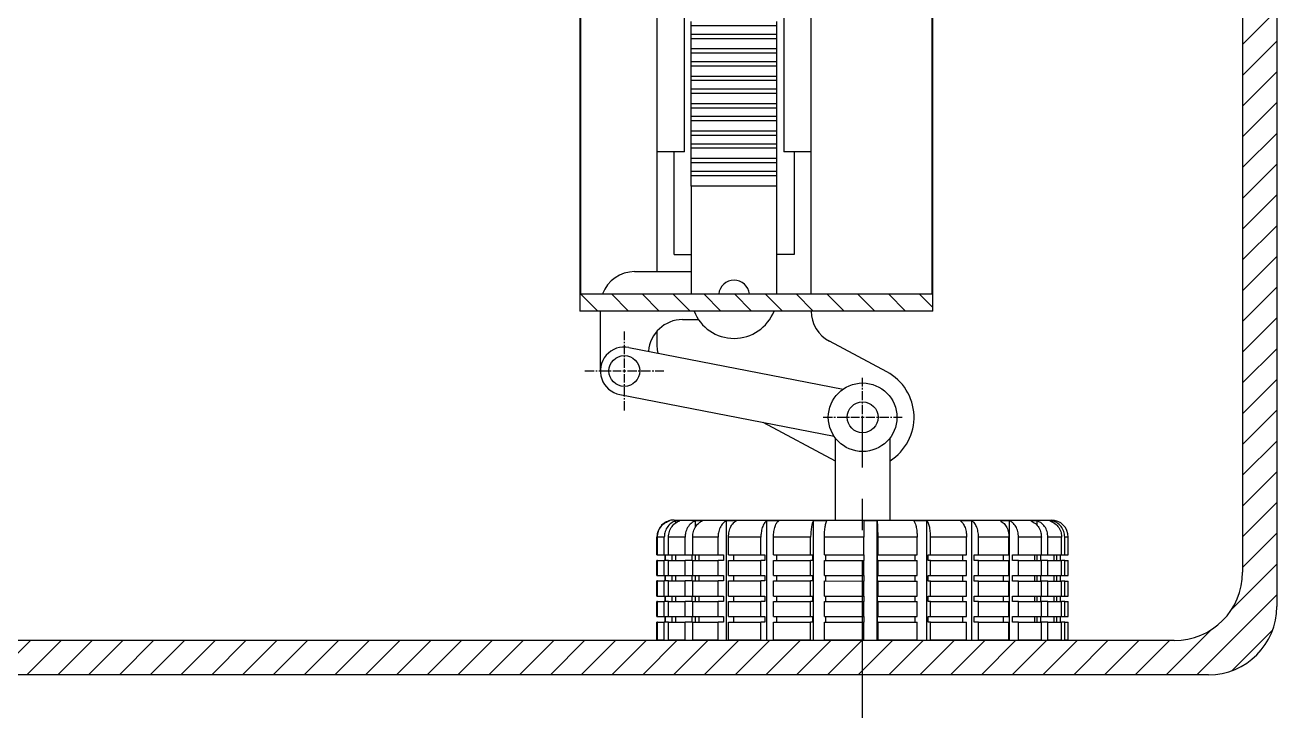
# Model space of a CAD drawing. Header units: millimetres. Extents: x 0 to 4412, y -498 to 1086.
# Drawn here: x 3859.3 to 4041.9, y 303.2 to 404.4 of the extents above; entities that cross this region are included whole.
import ezdxf

# ---------------------------------------------------------------- set-up
doc = ezdxf.new("R2010")
doc.units = ezdxf.units.MM
doc.header["$LTSCALE"] = 1.8
doc.linetypes.add('CENTER2', pattern=[1.125, 0.75, -0.125, 0.125, -0.125])
doc.linetypes.add('CENTERX2', pattern=[20.32, 12.7, -2.54, 2.54, -2.54])
doc.layers.add('10', color=7, linetype='Continuous')

# ---------------------------------------------------------------- blocks, each defined once
blk = doc.blocks.new('*U75')
at = {"color": 0, "linetype": 'CENTER2', "transparency": 16777216}
for p, q in [((0, 0.45), (0, 5.75)), ((-5.75, 0), (-0.45, 0)), ((0.45, 0), (5.75, 0)), ((0, -5.75), (0, -0.45))]:
    blk.add_line(p, q, dxfattribs=at)
at = {"color": 0, "linetype": 'Continuous', "transparency": 16777216}
for p, q in [((-0.225, 0), (0.225, 0)), ((0, -0.225), (0, 0.225))]:
    blk.add_line(p, q, dxfattribs=at)
blk = doc.blocks.new('*U76')
at = {"color": 0, "linetype": 'CENTER2', "transparency": 16777216}
for p, q in [((0, 0.45), (0, 5.75)), ((-5.75, 0), (-0.45, 0)), ((0.45, 0), (5.75, 0)), ((0, -5.75), (0, -0.45))]:
    blk.add_line(p, q, dxfattribs=at)
at = {"color": 0, "linetype": 'Continuous', "transparency": 16777216}
for p, q in [((-0.225, 0), (0.225, 0)), ((0, -0.225), (0, 0.225))]:
    blk.add_line(p, q, dxfattribs=at)

msp = doc.modelspace()

# ---------------------------------------------------------------- hatches: boundary and pattern name
at = {"layer": '10', "linetype": 'Continuous', "lineweight": 25}
h = msp.add_hatch(dxfattribs=at)
h.set_pattern_fill('ANSI31', color=256, style=0)
h.set_pattern_definition([(45, (3469.7558, 278.91), (-2.245064, 2.245064), [])])
edge = h.paths.add_edge_path(flags=0)
edge.add_line((3601.8856, 309.524), (4031.8856, 309.524))
edge.add_arc((4031.8856, 319.524), 10, 270, 360)
edge.add_line((4041.8856, 319.524), (4041.8856, 519.724))
edge.add_arc((4031.8856, 519.724), 10, 0, 90)
edge.add_line((4031.8856, 529.724), (3601.8856, 529.724))
edge.add_arc((3601.8856, 519.724), 10, 90, 180)
edge.add_line((3591.8856, 519.724), (3591.8856, 319.524))
edge.add_arc((3601.8856, 319.524), 10, 180, 270)
edge = h.paths.add_edge_path(flags=0)
edge.add_arc((3606.8856, 324.524), 10, 180, 270, ccw=False)
edge.add_line((3596.8856, 324.524), (3596.8856, 514.724))
edge.add_arc((3606.8856, 514.724), 10, 90, 180, ccw=False)
edge.add_line((3606.8856, 524.724), (4026.8856, 524.724))
edge.add_arc((4026.8856, 514.724), 10, 0, 90, ccw=False)
edge.add_line((4036.8856, 514.724), (4036.8856, 324.524))
edge.add_arc((4026.8856, 324.524), 10, -90, 0, ccw=False)
edge.add_line((4026.8856, 314.524), (3606.8856, 314.524))
at = {"layer": '10', "linetype": 'Continuous', "lineweight": 30}
h = msp.add_hatch(dxfattribs=at)
h.set_pattern_fill('ANSI31', color=256, angle=90, style=0)
h.set_pattern_definition([(135, (3469.7558, 278.91), (-2.245064, -2.245064), [])])
h.paths.add_polyline_path([(3991.7056, 362.624), (3991.7056, 476.624), (3940.2056, 476.624), (3940.2056, 362.624)], flags=0)
h.paths.add_polyline_path([(3991.6056, 474.124), (3991.6056, 365.124), (3940.3056, 365.124), (3940.3056, 474.124)], flags=0)

# ---------------------------------------------------------------- linework, layer by layer
at = {"color": 7, "linetype": 'Continuous', "lineweight": 30}
for p, q in [((4041.8856, 519.724), (4041.8856, 319.524)), ((4036.8856, 514.724), (4036.8856, 324.524)), ((3940.2056, 476.624), (3940.2056, 362.624)), ((3991.7056, 362.624), (3991.7056, 476.624)), ((3940.3056, 474.124), (3940.3056, 365.124)), ((3991.6056, 365.124), (3991.6056, 474.124)), ((3969.9556, 453.374), (3969.9556, 385.874)), ((3973.9556, 385.874), (3973.9556, 453.374)), ((3951.4556, 417.124), (3951.4556, 385.874)), ((3955.4556, 385.874), (3955.4556, 417.124)), ((3968.9556, 404.2515), (3956.4556, 404.2515)), ((3956.4556, 403.0015), (3956.4556, 404.2515)), ((3968.9556, 403.0015), (3968.9556, 404.2515)), ((3968.9556, 403.0015), (3956.4556, 403.0015)), ((3968.9556, 402.3765), (3956.4556, 402.3765)), ((3956.4556, 400.8765), (3956.4556, 402.3765)), ((3968.9556, 400.8765), (3968.9556, 402.3765)), ((3968.9556, 400.8765), (3956.4556, 400.8765)), ((3968.9556, 400.2515), (3956.4556, 400.2515)), ((3956.4556, 399.0015), (3956.4556, 400.2515)), ((3968.9556, 399.0015), (3968.9556, 400.2515)), ((3968.9556, 399.0015), (3956.4556, 399.0015)), ((3968.9556, 398.3765), (3956.4556, 398.3765)), ((3956.4556, 396.8765), (3956.4556, 398.3765)), ((3968.9556, 396.8765), (3968.9556, 398.3765)), ((3968.9556, 396.8765), (3956.4556, 396.8765)), ((3968.9556, 396.2515), (3956.4556, 396.2515)), ((3956.4556, 395.0015), (3956.4556, 396.2515)), ((3968.9556, 395.0015), (3968.9556, 396.2515)), ((3968.9556, 395.0015), (3956.4556, 395.0015)), ((3968.9556, 394.3765), (3956.4556, 394.3765)), ((3956.4556, 392.8765), (3956.4556, 394.3765)), ((3968.9556, 392.8765), (3956.4556, 392.8765)), ((3968.9556, 392.8765), (3968.9556, 394.3765)), ((3968.9556, 392.2515), (3956.4556, 392.2515)), ((3956.4556, 391.0015), (3956.4556, 392.2515)), ((3968.9556, 391.0015), (3956.4556, 391.0015)), ((3968.9556, 391.0015), (3968.9556, 392.2515)), ((3968.9556, 390.3765), (3956.4556, 390.3765)), ((3956.4556, 388.8765), (3956.4556, 390.3765)), ((3968.9556, 388.8765), (3968.9556, 390.3765)), ((3968.9556, 388.8765), (3956.4556, 388.8765)), ((3968.9556, 388.2515), (3956.4556, 388.2515)), ((3956.4556, 387.0015), (3956.4556, 388.2515)), ((3968.9556, 387.0015), (3968.9556, 388.2515)), ((3955.4556, 385.874), (3951.4556, 385.874)), ((3951.4556, 385.874), (3951.4556, 368.3765)), ((3953.9556, 370.8765), (3953.9556, 385.874)), ((3968.9556, 387.0015), (3956.4556, 387.0015)), ((3968.9556, 386.3765), (3956.4556, 386.3765)), ((3956.4556, 384.8765), (3956.4556, 386.3765)), ((3968.9556, 384.8765), (3968.9556, 386.3765)), ((3973.9556, 385.874), (3969.9556, 385.874)), ((3971.4556, 385.874), (3971.4556, 370.8765)), ((3973.9556, 365.124), (3973.9556, 385.874)), ((3968.9556, 384.8765), (3956.4556, 384.8765)), ((3968.9556, 384.2515), (3956.4556, 384.2515)), ((3956.4556, 383.0015), (3956.4556, 384.2515)), ((3968.9556, 383.0015), (3968.9556, 384.2515)), ((3968.9556, 383.0015), (3956.4556, 383.0015)), ((3968.9556, 382.3765), (3956.4556, 382.3765)), ((3956.4556, 380.8765), (3956.4556, 382.3765)), ((3968.9556, 380.8765), (3968.9556, 382.3765)), ((3968.9556, 380.8765), (3956.4556, 380.8765)), ((3956.4556, 380.8765), (3956.4556, 365.124)), ((3968.9556, 365.124), (3968.9556, 380.8765)), ((3953.9556, 370.8765), (3956.4556, 370.8765)), ((3971.4556, 370.8765), (3968.9556, 370.8765)), ((3948.2056, 368.3765), (3956.4556, 368.3765)), ((3940.3056, 365.124), (3991.6056, 365.124)), ((3991.7056, 362.624), (3940.2056, 362.624)), ((3943.2056, 353.8765), (3943.2056, 362.624)), ((3955.2056, 361.3765), (3957.5275, 361.3765)), ((3951.4556, 359.6837), (3951.4556, 357.624)), ((3984.985, 353.7416), (3976.6027, 358.2122)), ((3947.3732, 357.3123), (3978.6181, 351.2408)), ((3946.038, 350.4408), (3977.2828, 344.3693)), ((3966.9001, 346.3869), (3977.4549, 340.7577)), ((3977.4553, 344.1026), (3977.4539, 332.1244)), ((3985.4539, 332.1235), (3985.4553, 344.0911)), ((3953.2848, 332.012), (3953.2044, 332.0121)), ((3953.9539, 332.1271), (4008.9539, 332.1208)), ((3954.2099, 331.7064), (3954.21, 332.0119)), ((3954.7976, 332.0119), (3954.21, 332.0119)), ((3957.0721, 331.0666), (3957.0722, 332.0116)), ((3958.127, 332.0115), (3957.0722, 332.0116)), ((3961.594, 314.524), (3961.596, 332.0111)), ((3963.046, 332.0109), (3961.596, 332.0111)), ((3967.4711, 314.524), (3967.4731, 332.0104)), ((3969.2196, 332.0102), (3967.4731, 332.0104)), ((3974.301, 314.524), (3974.303, 332.0096)), ((3976.2269, 332.0094), (3974.303, 332.0096)), ((3983.5904, 332.0086), (3981.6202, 332.0088)), ((3983.5883, 314.524), (3983.5904, 332.0086)), ((3990.8083, 332.0077), (3988.926, 332.0079)), ((3990.8062, 314.524), (3990.8083, 332.0077)), ((3997.3887, 332.007), (3995.7226, 332.0072)), ((3997.3867, 314.524), (3997.3887, 332.007)), ((4002.8832, 332.0063), (4001.5469, 332.0065)), ((4002.8812, 314.6328), (4002.8832, 332.0063)), ((4006.9173, 332.0059), (4006.0018, 332.006)), ((4006.9172, 331.3063), (4006.9173, 332.0059)), ((4009.2161, 332.0056), (4008.7838, 332.0057)), ((4009.2161, 331.7773), (4009.2161, 332.0056)), ((3951.4536, 329.6274), (3951.4533, 327.0274)), ((3951.4542, 329.6274), (3951.4536, 329.6274)), ((3951.4539, 327.0274), (3951.4542, 329.6274)), ((3951.5381, 327.0274), (3951.5384, 329.6274)), ((3952.5261, 329.6273), (3951.5384, 329.6274)), ((3952.5258, 327.0273), (3952.5261, 329.6273)), ((3953.1407, 327.0272), (3953.141, 329.6272)), ((3955.5693, 329.6269), (3953.141, 329.6272)), ((3955.569, 327.0269), (3955.5693, 329.6269)), ((3956.6727, 327.0268), (3956.673, 329.6268)), ((3960.3765, 329.6264), (3956.673, 329.6268)), ((3960.3762, 327.0264), (3960.3765, 329.6264)), ((3961.8936, 327.0262), (3961.8939, 329.6262)), ((3966.6201, 329.6257), (3961.8939, 329.6262)), ((3966.6198, 327.0257), (3966.6201, 329.6257)), ((3968.4474, 327.0255), (3968.4477, 329.6255)), ((3973.8745, 329.6248), (3968.4477, 329.6255)), ((3973.8742, 327.0248), (3973.8745, 329.6248)), ((3975.8875, 327.0246), (3975.8878, 329.6246)), ((3981.6455, 329.6239), (3975.8878, 329.6246)), ((3981.6452, 327.0239), (3981.6455, 329.6239)), ((3983.7069, 327.0237), (3983.7072, 329.6237)), ((3989.4033, 329.623), (3983.7072, 329.6237)), ((3989.403, 327.023), (3989.4033, 329.623)), ((3991.3727, 327.0228), (3991.373, 329.6228)), ((3996.6195, 329.6222), (3991.373, 329.6228)), ((3996.6192, 327.0222), (3996.6195, 329.6222)), ((3998.3626, 327.022), (3998.3629, 329.622)), ((4002.802, 329.6215), (3998.3629, 329.622)), ((4002.8017, 327.0215), (4002.802, 329.6215)), ((4004.2001, 327.0213), (4004.2004, 329.6213)), ((4007.5298, 329.621), (4004.2004, 329.6213)), ((4007.5295, 327.021), (4007.5298, 329.621)), ((4008.4875, 327.0208), (4008.4878, 329.6208)), ((4010.4804, 329.6206), (4008.4878, 329.6208)), ((4010.4801, 327.0206), (4010.4804, 329.6206)), ((4010.9325, 327.0206), (4010.9328, 329.6206)), ((4011.4536, 329.6205), (4010.9328, 329.6206)), ((4011.4533, 327.0205), (4011.4536, 329.6205)), ((3951.4533, 327.0274), (3951.4539, 327.0274)), ((3951.4539, 327.0274), (3951.5381, 327.0274)), ((3951.5381, 327.0274), (3952.5258, 327.0273)), ((3952.5258, 327.0273), (3953.1407, 327.0272)), ((3952.6033, 327.0273), (3952.6032, 326.2273)), ((3952.6038, 327.0273), (3952.6037, 326.2273)), ((3952.6854, 326.2273), (3952.6855, 327.0273)), ((3953.1407, 327.0272), (3955.569, 327.0269)), ((3953.6322, 327.0272), (3953.6321, 326.2272)), ((3954.2093, 326.2271), (3954.2094, 327.0271)), ((3954.229, 326.2271), (3954.2291, 327.0271)), ((3955.569, 327.0269), (3956.5565, 327.0268)), ((3956.5565, 327.0268), (3956.5564, 326.2268)), ((3956.6727, 327.0268), (3960.3762, 327.0264)), ((3957.0716, 326.2268), (3957.0717, 327.0268)), ((3957.6279, 326.2267), (3957.628, 327.0267)), ((3960.3762, 327.0264), (3961.1774, 327.0263)), ((3961.1774, 327.0263), (3961.1773, 326.2263)), ((3961.8936, 327.0262), (3966.6198, 327.0257)), ((3962.6504, 326.2261), (3962.6505, 327.0261)), ((3966.6198, 327.0257), (3967.1802, 327.0256)), ((3967.1802, 327.0256), (3967.1801, 326.2256)), ((3968.4474, 327.0255), (3973.8742, 327.0248)), ((3968.9543, 326.2254), (3968.9544, 327.0254)), ((3973.8742, 327.0248), (3974.1556, 327.0248)), ((3974.1556, 327.0248), (3974.1555, 326.2248)), ((3975.8875, 327.0246), (3981.6452, 327.0239)), ((3976.11, 326.2246), (3976.1101, 327.0246)), ((3981.6284, 327.0239), (3981.6283, 326.2239)), ((3983.6298, 326.2237), (3983.6299, 327.0237)), ((3983.6299, 327.0237), (3983.7069, 327.0237)), ((3983.7069, 327.0237), (3989.403, 327.023)), ((3989.0892, 327.0231), (3989.0891, 326.2231)), ((3991.0013, 326.2229), (3991.0014, 327.0229)), ((3991.0014, 327.0229), (3991.3727, 327.0228)), ((3991.3727, 327.0228), (3996.6192, 327.0222)), ((3996.0296, 327.0223), (3996.0296, 326.2223)), ((3997.7221, 326.2221), (3997.7222, 327.0221)), ((3997.7222, 327.0221), (3998.3626, 327.022)), ((3998.3626, 327.022), (4002.8017, 327.0215)), ((4001.9767, 327.0216), (4001.9767, 326.2216)), ((4003.3342, 326.2214), (4003.3343, 327.0214)), ((4003.3343, 327.0214), (4004.2001, 327.0213)), ((4004.2001, 327.0213), (4007.5295, 327.021)), ((4006.5252, 327.0211), (4006.5251, 326.2211)), ((4006.9166, 326.221), (4006.9167, 327.021)), ((4007.4551, 326.221), (4007.4552, 327.021)), ((4007.5295, 327.021), (4008.4875, 327.0208)), ((4008.4875, 327.0208), (4010.4801, 327.0206)), ((4009.3651, 327.0207), (4009.365, 326.2207)), ((4009.8041, 326.2207), (4009.8042, 327.0207)), ((4010.3032, 326.2206), (4010.3033, 327.0206)), ((4010.4801, 327.0206), (4010.9325, 327.0206)), ((4010.9325, 327.0206), (4011.4533, 327.0205)), ((3951.4532, 326.2274), (3951.453, 324.0274)), ((3951.4532, 326.2274), (3951.4538, 326.2274)), ((3951.4536, 324.0274), (3951.4538, 326.2274)), ((3951.538, 326.2274), (3951.4538, 326.2274)), ((3951.5377, 324.0274), (3951.538, 326.2274)), ((3951.538, 326.2274), (3952.5257, 326.2273)), ((3952.5254, 324.0273), (3952.5257, 326.2273)), ((3953.1406, 326.2272), (3952.5257, 326.2273)), ((3953.1403, 324.0272), (3953.1406, 326.2272)), ((3953.1406, 326.2272), (3955.5689, 326.2269)), ((3955.5687, 324.0269), (3955.5689, 326.2269)), ((3956.5564, 326.2268), (3955.5689, 326.2269)), ((3956.6724, 324.0268), (3956.6727, 326.2268)), ((3956.6727, 326.2268), (3960.3761, 326.2264)), ((3960.3759, 324.0264), (3960.3761, 326.2264)), ((3961.1773, 326.2263), (3960.3761, 326.2264)), ((3961.8932, 324.0262), (3961.8935, 326.2262)), ((3961.8935, 326.2262), (3966.6197, 326.2257)), ((3966.6194, 324.0257), (3966.6197, 326.2257)), ((3967.1801, 326.2256), (3966.6197, 326.2257)), ((3968.447, 324.0255), (3968.4473, 326.2255)), ((3968.4473, 326.2255), (3973.8741, 326.2248)), ((3973.8739, 324.0248), (3973.8741, 326.2248)), ((3974.1555, 326.2248), (3973.8741, 326.2248)), ((3975.8871, 324.0246), (3975.8874, 326.2246)), ((3975.8874, 326.2246), (3981.6451, 326.2239)), ((3981.6448, 324.0239), (3981.6451, 326.2239)), ((3983.7068, 326.2237), (3983.6298, 326.2237)), ((3983.7066, 324.0237), (3983.7068, 326.2237)), ((3983.7068, 326.2237), (3989.403, 326.223)), ((3989.4027, 324.023), (3989.403, 326.223)), ((3991.3727, 326.2228), (3991.0013, 326.2229)), ((3991.3724, 324.0228), (3991.3727, 326.2228)), ((3991.3727, 326.2228), (3996.6191, 326.2222)), ((3996.6188, 324.0222), (3996.6191, 326.2222)), ((3998.3625, 326.222), (3997.7221, 326.2221)), ((3998.3622, 324.022), (3998.3625, 326.222)), ((3998.3625, 326.222), (4002.8017, 326.2215)), ((4002.8014, 324.0215), (4002.8017, 326.2215)), ((4004.2, 326.2213), (4003.3342, 326.2214)), ((4004.1998, 324.0213), (4004.2, 326.2213)), ((4004.2, 326.2213), (4007.5294, 326.221)), ((4007.5291, 324.021), (4007.5294, 326.221)), ((4008.4874, 326.2208), (4007.5294, 326.221)), ((4008.4871, 324.0208), (4008.4874, 326.2208)), ((4008.4874, 326.2208), (4010.4801, 326.2206)), ((4010.4798, 324.0206), (4010.4801, 326.2206)), ((4010.9324, 326.2206), (4010.4801, 326.2206)), ((4010.9321, 324.0206), (4010.9324, 326.2206)), ((4010.9324, 326.2206), (4011.4532, 326.2205)), ((4011.453, 324.0205), (4011.4532, 326.2205)), ((3951.4529, 323.2274), (3951.4526, 321.0274)), ((3951.4529, 323.2274), (3951.4535, 323.2274)), ((3951.453, 324.0274), (3951.4536, 324.0274)), ((3951.4532, 321.0274), (3951.4535, 323.2274)), ((3951.5376, 323.2274), (3951.4535, 323.2274)), ((3951.4536, 324.0274), (3951.5377, 324.0274)), ((3951.5374, 321.0274), (3951.5376, 323.2274)), ((3951.5376, 323.2274), (3952.5253, 323.2273)), ((3951.5377, 324.0274), (3952.5254, 324.0273)), ((3952.5251, 321.0273), (3952.5253, 323.2273)), ((3953.1402, 323.2272), (3952.5253, 323.2273)), ((3952.5254, 324.0273), (3953.1403, 324.0272)), ((3952.603, 324.0273), (3952.6029, 323.2273)), ((3952.6035, 324.0273), (3952.6034, 323.2273)), ((3952.6851, 323.2273), (3952.6852, 324.0273)), ((3953.14, 321.0272), (3953.1402, 323.2272)), ((3953.1402, 323.2272), (3955.5686, 323.2269)), ((3953.1403, 324.0272), (3955.5687, 324.0269)), ((3953.6318, 324.0272), (3953.6317, 323.2272)), ((3954.209, 323.2271), (3954.2091, 324.0271)), ((3954.2287, 323.2271), (3954.2288, 324.0271)), ((3955.5683, 321.0269), (3955.5686, 323.2269)), ((3956.556, 323.2268), (3955.5686, 323.2269)), ((3955.5687, 324.0269), (3956.5561, 324.0268)), ((3956.5561, 324.0268), (3956.556, 323.2268)), ((3956.6721, 321.0268), (3956.6723, 323.2268)), ((3956.6723, 323.2268), (3960.3758, 323.2264)), ((3956.6724, 324.0268), (3960.3759, 324.0264)), ((3957.0712, 323.2268), (3957.0713, 324.0268)), ((3957.6276, 323.2267), (3957.6277, 324.0267)), ((3960.3755, 321.0264), (3960.3758, 323.2264)), ((3961.177, 323.2263), (3960.3758, 323.2264)), ((3960.3759, 324.0264), (3961.1771, 324.0263)), ((3961.1771, 324.0263), (3961.177, 323.2263)), ((3961.8929, 321.0262), (3961.8931, 323.2262)), ((3961.8931, 323.2262), (3966.6193, 323.2257)), ((3961.8932, 324.0262), (3966.6194, 324.0257)), ((3962.6501, 323.2261), (3962.6502, 324.0261)), ((3966.6191, 321.0257), (3966.6193, 323.2257)), ((3967.1797, 323.2256), (3966.6193, 323.2257)), ((3966.6194, 324.0257), (3967.1798, 324.0256)), ((3967.1798, 324.0256), (3967.1797, 323.2256)), ((3968.4467, 321.0255), (3968.4469, 323.2255)), ((3968.4469, 323.2255), (3973.8738, 323.2248)), ((3968.447, 324.0255), (3973.8739, 324.0248)), ((3968.954, 323.2254), (3968.9541, 324.0254)), ((3973.8735, 321.0248), (3973.8738, 323.2248)), ((3974.1552, 323.2248), (3973.8738, 323.2248)), ((3973.8739, 324.0248), (3974.1553, 324.0248)), ((3974.1553, 324.0248), (3974.1552, 323.2248)), ((3975.8868, 321.0246), (3975.887, 323.2246)), ((3975.887, 323.2246), (3981.6447, 323.2239)), ((3975.8871, 324.0246), (3981.6448, 324.0239)), ((3976.1097, 323.2246), (3976.1098, 324.0246)), ((3981.628, 324.0239), (3981.6279, 323.2239)), ((3981.6445, 321.0239), (3981.6447, 323.2239)), ((3983.6295, 323.2237), (3983.6296, 324.0237)), ((3983.7065, 323.2237), (3983.6295, 323.2237)), ((3983.6296, 324.0237), (3983.7066, 324.0237)), ((3983.7062, 321.0237), (3983.7065, 323.2237)), ((3983.7065, 323.2237), (3989.4026, 323.223)), ((3983.7066, 324.0237), (3989.4027, 324.023)), ((3989.0888, 324.0231), (3989.0888, 323.2231)), ((3989.4024, 321.023), (3989.4026, 323.223)), ((3991.001, 323.2229), (3991.0011, 324.0229)), ((3991.3723, 323.2228), (3991.001, 323.2229)), ((3991.0011, 324.0229), (3991.3724, 324.0228)), ((3991.3721, 321.0228), (3991.3723, 323.2228)), ((3991.3723, 323.2228), (3996.6187, 323.2222)), ((3991.3724, 324.0228), (3996.6188, 324.0222)), ((3996.0293, 324.0223), (3996.0292, 323.2223)), ((3996.6185, 321.0222), (3996.6187, 323.2222)), ((3997.7218, 323.2221), (3997.7219, 324.0221)), ((3998.3622, 323.222), (3997.7218, 323.2221)), ((3997.7219, 324.0221), (3998.3622, 324.022)), ((3998.3619, 321.022), (3998.3622, 323.222)), ((3998.3622, 324.022), (4002.8014, 324.0215)), ((3998.3622, 323.222), (4002.8013, 323.2215)), ((4001.9764, 324.0216), (4001.9763, 323.2216)), ((4002.8011, 321.0215), (4002.8013, 323.2215)), ((4003.3339, 323.2214), (4003.334, 324.0214)), ((4004.1997, 323.2213), (4003.3339, 323.2214)), ((4003.334, 324.0214), (4004.1998, 324.0213)), ((4004.1994, 321.0213), (4004.1997, 323.2213)), ((4004.1997, 323.2213), (4007.529, 323.221)), ((4004.1998, 324.0213), (4007.5291, 324.021)), ((4006.5249, 324.0211), (4006.5248, 323.2211)), ((4006.9163, 323.221), (4006.9163, 324.021)), ((4007.4548, 323.221), (4007.4549, 324.021)), ((4007.5288, 321.021), (4007.529, 323.221)), ((4008.487, 323.2208), (4007.529, 323.221)), ((4007.5291, 324.021), (4008.4871, 324.0208)), ((4008.4868, 321.0208), (4008.487, 323.2208)), ((4008.487, 323.2208), (4010.4797, 323.2206)), ((4008.4871, 324.0208), (4010.4798, 324.0206)), ((4009.3647, 324.0207), (4009.3646, 323.2207)), ((4009.8038, 323.2207), (4009.8038, 324.0207)), ((4010.3029, 323.2206), (4010.303, 324.0206)), ((4010.4795, 321.0206), (4010.4797, 323.2206)), ((4010.932, 323.2206), (4010.4797, 323.2206)), ((4010.4798, 324.0206), (4010.9321, 324.0206)), ((4010.9318, 321.0206), (4010.932, 323.2206)), ((4010.932, 323.2206), (4011.4529, 323.2205)), ((4010.9321, 324.0206), (4011.453, 324.0205)), ((4011.4526, 321.0205), (4011.4529, 323.2205)), ((3951.4525, 320.2274), (3951.4523, 318.0274)), ((3951.4525, 320.2274), (3951.4531, 320.2274)), ((3951.4526, 321.0274), (3951.4532, 321.0274)), ((3951.4529, 318.0274), (3951.4531, 320.2274)), ((3951.5373, 320.2274), (3951.4531, 320.2274)), ((3951.4532, 321.0274), (3951.5374, 321.0274)), ((3951.537, 318.0274), (3951.5373, 320.2274)), ((3951.5373, 320.2274), (3952.525, 320.2273)), ((3951.5374, 321.0274), (3952.5251, 321.0273)), ((3952.5247, 318.0273), (3952.525, 320.2273)), ((3953.1399, 320.2272), (3952.525, 320.2273)), ((3952.5251, 321.0273), (3953.14, 321.0272)), ((3952.6026, 321.0273), (3952.6025, 320.2273)), ((3952.6031, 321.0273), (3952.6031, 320.2273)), ((3952.6847, 320.2273), (3952.6848, 321.0273)), ((3953.1396, 318.0272), (3953.1399, 320.2272)), ((3953.1399, 320.2272), (3955.5682, 320.2269)), ((3953.14, 321.0272), (3955.5683, 321.0269)), ((3953.6315, 321.0272), (3953.6314, 320.2272)), ((3954.2086, 320.2271), (3954.2087, 321.0271)), ((3954.2283, 320.2271), (3954.2284, 321.0271)), ((3955.568, 318.0269), (3955.5682, 320.2269)), ((3956.5557, 320.2268), (3955.5682, 320.2269)), ((3955.5683, 321.0269), (3956.5558, 321.0268)), ((3956.5558, 321.0268), (3956.5557, 320.2268)), ((3956.6717, 318.0268), (3956.672, 320.2268)), ((3956.672, 320.2268), (3960.3754, 320.2264)), ((3956.6721, 321.0268), (3960.3755, 321.0264)), ((3957.0709, 320.2268), (3957.071, 321.0268)), ((3957.6272, 320.2267), (3957.6273, 321.0267)), ((3960.3752, 318.0264), (3960.3754, 320.2264)), ((3961.1767, 320.2263), (3960.3754, 320.2264)), ((3960.3755, 321.0264), (3961.1767, 321.0263)), ((3961.1767, 321.0263), (3961.1767, 320.2263)), ((3961.8925, 318.0262), (3961.8928, 320.2262)), ((3961.8928, 320.2262), (3966.619, 320.2257)), ((3961.8929, 321.0262), (3966.6191, 321.0257)), ((3962.6497, 320.2261), (3962.6498, 321.0261)), ((3966.6187, 318.0257), (3966.619, 320.2257)), ((3967.1794, 320.2256), (3966.619, 320.2257)), ((3966.6191, 321.0257), (3967.1795, 321.0256)), ((3967.1795, 321.0256), (3967.1794, 320.2256)), ((3968.4463, 318.0255), (3968.4466, 320.2255)), ((3968.4466, 320.2255), (3973.8734, 320.2248)), ((3968.4467, 321.0255), (3973.8735, 321.0248)), ((3968.9537, 320.2254), (3968.9537, 321.0254)), ((3973.8732, 318.0248), (3973.8734, 320.2248)), ((3974.1548, 320.2248), (3973.8734, 320.2248)), ((3973.8735, 321.0248), (3974.1549, 321.0248)), ((3974.1549, 321.0248), (3974.1548, 320.2248)), ((3975.8864, 318.0246), (3975.8867, 320.2246)), ((3975.8867, 320.2246), (3981.6444, 320.2239)), ((3975.8868, 321.0246), (3981.6445, 321.0239)), ((3976.1093, 320.2246), (3976.1094, 321.0246)), ((3981.6277, 321.0239), (3981.6276, 320.2239)), ((3981.6441, 318.0239), (3981.6444, 320.2239)), ((3983.6292, 320.2237), (3983.6292, 321.0237)), ((3983.6292, 321.0237), (3983.7062, 321.0237)), ((3983.7061, 320.2237), (3983.6292, 320.2237)), ((3983.7059, 318.0237), (3983.7061, 320.2237)), ((3983.7061, 320.2237), (3989.4023, 320.223)), ((3983.7062, 321.0237), (3989.4024, 321.023)), ((3989.0885, 321.0231), (3989.0884, 320.2231)), ((3989.402, 318.023), (3989.4023, 320.223)), ((3991.0006, 320.2229), (3991.0007, 321.0229)), ((3991.372, 320.2228), (3991.0006, 320.2229)), ((3991.0007, 321.0229), (3991.3721, 321.0228)), ((3991.3717, 318.0228), (3991.372, 320.2228)), ((3991.372, 320.2228), (3996.6184, 320.2222)), ((3991.3721, 321.0228), (3996.6185, 321.0222)), ((3996.029, 321.0223), (3996.0289, 320.2223)), ((3996.6181, 318.0222), (3996.6184, 320.2222)), ((3997.7214, 320.2221), (3997.7215, 321.0221)), ((3998.3618, 320.222), (3997.7214, 320.2221)), ((3997.7215, 321.0221), (3998.3619, 321.022)), ((3998.3616, 318.022), (3998.3618, 320.222)), ((3998.3618, 320.222), (4002.801, 320.2215)), ((3998.3619, 321.022), (4002.8011, 321.0215)), ((4001.9761, 321.0216), (4001.976, 320.2216)), ((4002.8007, 318.0215), (4002.801, 320.2215)), ((4003.3335, 320.2214), (4003.3336, 321.0214)), ((4004.1993, 320.2213), (4003.3335, 320.2214)), ((4003.3336, 321.0214), (4004.1994, 321.0213)), ((4004.1991, 318.0213), (4004.1993, 320.2213)), ((4004.1993, 320.2213), (4007.5287, 320.221)), ((4004.1994, 321.0213), (4007.5288, 321.021)), ((4006.5245, 321.0211), (4006.5244, 320.2211)), ((4006.9159, 320.221), (4006.916, 321.021)), ((4007.4545, 320.221), (4007.4546, 321.021)), ((4007.5284, 318.021), (4007.5287, 320.221)), ((4008.4867, 320.2208), (4007.5287, 320.221)), ((4007.5288, 321.021), (4008.4868, 321.0208)), ((4008.4864, 318.0208), (4008.4867, 320.2208)), ((4008.4867, 320.2208), (4010.4794, 320.2206)), ((4008.4868, 321.0208), (4010.4795, 321.0206)), ((4009.3644, 321.0207), (4009.3643, 320.2207)), ((4009.8034, 320.2207), (4009.8035, 321.0207)), ((4010.3025, 320.2206), (4010.3026, 321.0206)), ((4010.4791, 318.0206), (4010.4794, 320.2206)), ((4010.9317, 320.2206), (4010.4794, 320.2206)), ((4010.4795, 321.0206), (4010.9318, 321.0206)), ((4010.9314, 318.0206), (4010.9317, 320.2206)), ((4010.9317, 320.2206), (4011.4525, 320.2205)), ((4010.9318, 321.0206), (4011.4526, 321.0205)), ((4011.4523, 318.0205), (4011.4525, 320.2205)), ((3951.4523, 318.0274), (3951.4529, 318.0274)), ((3951.4529, 318.0274), (3951.537, 318.0274)), ((3951.537, 318.0274), (3952.5247, 318.0273)), ((3952.5247, 318.0273), (3953.1396, 318.0272)), ((3952.6023, 318.0273), (3952.6022, 317.2273)), ((3952.6028, 318.0273), (3952.6027, 317.2273)), ((3952.6844, 317.2273), (3952.6845, 318.0273)), ((3953.1396, 318.0272), (3955.568, 318.0269)), ((3953.6311, 318.0272), (3953.631, 317.2272)), ((3954.2083, 317.2271), (3954.2084, 318.0271)), ((3954.228, 317.2271), (3954.2281, 318.0271)), ((3955.568, 318.0269), (3956.5554, 318.0268)), ((3956.5554, 318.0268), (3956.5553, 317.2268)), ((3956.6717, 318.0268), (3960.3752, 318.0264)), ((3957.0705, 317.2268), (3957.0706, 318.0268)), ((3957.6269, 317.2267), (3957.627, 318.0267)), ((3960.3752, 318.0264), (3961.1764, 318.0263)), ((3961.1764, 318.0263), (3961.1763, 317.2263)), ((3961.8925, 318.0262), (3966.6187, 318.0257)), ((3962.6494, 317.2261), (3962.6495, 318.0261)), ((3966.6187, 318.0257), (3967.1791, 318.0256)), ((3967.1791, 318.0256), (3967.1791, 317.2256)), ((3968.4463, 318.0255), (3973.8732, 318.0248)), ((3968.9533, 317.2254), (3968.9534, 318.0254)), ((3973.8732, 318.0248), (3974.1546, 318.0248)), ((3974.1546, 318.0248), (3974.1545, 317.2248)), ((3975.8864, 318.0246), (3981.6441, 318.0239)), ((3976.109, 317.2246), (3976.1091, 318.0246)), ((3981.6273, 318.0239), (3981.6272, 317.2239)), ((3983.6288, 317.2237), (3983.6289, 318.0237)), ((3983.6289, 318.0237), (3983.7059, 318.0237)), ((3983.7059, 318.0237), (3989.402, 318.023)), ((3989.0882, 318.0231), (3989.0881, 317.2231)), ((3991.0003, 317.2229), (3991.0004, 318.0229)), ((3991.0004, 318.0229), (3991.3717, 318.0228)), ((3991.3717, 318.0228), (3996.6181, 318.0222)), ((3996.0286, 318.0223), (3996.0285, 317.2223)), ((3997.7211, 317.2221), (3997.7212, 318.0221)), ((3997.7212, 318.0221), (3998.3616, 318.022)), ((3998.3616, 318.022), (4002.8007, 318.0215)), ((4001.9757, 318.0216), (4001.9756, 317.2216)), ((4003.3332, 317.2214), (4003.3333, 318.0214)), ((4003.3333, 318.0214), (4004.1991, 318.0213)), ((4004.1991, 318.0213), (4007.5284, 318.021)), ((4006.5242, 318.0211), (4006.5241, 317.2211)), ((4006.9156, 317.221), (4006.9157, 318.021)), ((4007.4541, 317.221), (4007.4542, 318.021)), ((4007.5284, 318.021), (4008.4864, 318.0208)), ((4008.4864, 318.0208), (4010.4791, 318.0206)), ((4009.364, 318.0207), (4009.3639, 317.2207)), ((4009.8031, 317.2207), (4009.8032, 318.0207)), ((4010.3022, 317.2206), (4010.3023, 318.0206)), ((4010.4791, 318.0206), (4010.9314, 318.0206)), ((4010.9314, 318.0206), (4011.4523, 318.0205)), ((3951.4522, 317.2274), (3951.4519, 314.6274)), ((3951.4522, 317.2274), (3951.4528, 317.2274)), ((3951.4525, 314.6274), (3951.4528, 317.2274)), ((3951.5369, 317.2274), (3951.4528, 317.2274)), ((3951.5366, 314.6274), (3951.5369, 317.2274)), ((3951.5369, 317.2274), (3952.5247, 317.2273)), ((3952.5244, 314.6273), (3952.5247, 317.2273)), ((3953.1396, 317.2272), (3952.5247, 317.2273)), ((3953.1393, 314.6272), (3953.1396, 317.2272)), ((3953.1396, 317.2272), (3955.5679, 317.2269)), ((3955.5676, 314.6269), (3955.5679, 317.2269)), ((3956.5553, 317.2268), (3955.5679, 317.2269)), ((3956.6713, 314.6268), (3956.6716, 317.2268)), ((3956.6716, 317.2268), (3960.3751, 317.2264)), ((3960.3748, 314.6264), (3960.3751, 317.2264)), ((3961.1763, 317.2263), (3960.3751, 317.2264)), ((3961.8921, 314.6262), (3961.8924, 317.2262)), ((3961.8924, 317.2262), (3966.6186, 317.2257)), ((3966.6183, 314.6257), (3966.6186, 317.2257)), ((3967.1791, 317.2256), (3966.6186, 317.2257)), ((3968.4459, 314.6255), (3968.4462, 317.2255)), ((3968.4462, 317.2255), (3973.8731, 317.2248)), ((3973.8728, 314.6248), (3973.8731, 317.2248)), ((3974.1545, 317.2248), (3973.8731, 317.2248)), ((3975.8861, 314.6246), (3975.8864, 317.2246)), ((3975.8864, 317.2246), (3981.644, 317.2239)), ((3981.6437, 314.6239), (3981.644, 317.2239)), ((3983.7058, 317.2237), (3983.6288, 317.2237)), ((3983.7055, 314.6237), (3983.7058, 317.2237)), ((3983.7058, 317.2237), (3989.4019, 317.223)), ((3989.4016, 314.623), (3989.4019, 317.223)), ((3991.3716, 317.2228), (3991.0003, 317.2229)), ((3991.3713, 314.6228), (3991.3716, 317.2228)), ((3991.3716, 317.2228), (3996.618, 317.2222)), ((3996.6177, 314.6222), (3996.618, 317.2222)), ((3998.3615, 317.222), (3997.7211, 317.2221)), ((3998.3612, 314.622), (3998.3615, 317.222)), ((3998.3615, 317.222), (4002.8006, 317.2215)), ((4002.8003, 314.6215), (4002.8006, 317.2215)), ((4004.199, 317.2213), (4003.3332, 317.2214)), ((4004.1987, 314.6213), (4004.199, 317.2213)), ((4004.199, 317.2213), (4007.5283, 317.221)), ((4007.528, 314.621), (4007.5283, 317.221)), ((4008.4863, 317.2208), (4007.5283, 317.221)), ((4008.486, 314.6208), (4008.4863, 317.2208)), ((4008.4863, 317.2208), (4010.479, 317.2206)), ((4010.4787, 314.6206), (4010.479, 317.2206)), ((4010.9313, 317.2206), (4010.479, 317.2206)), ((4010.931, 314.6206), (4010.9313, 317.2206)), ((4010.9313, 317.2206), (4011.4522, 317.2205)), ((4011.4519, 314.6205), (4011.4522, 317.2205)), ((4026.8856, 314.524), (3606.8856, 314.524)), ((3951.4519, 314.6274), (3951.4525, 314.6274)), ((3951.4525, 314.6274), (3951.4701, 314.524)), ((3951.5498, 314.524), (3951.5366, 314.6274)), ((3951.5366, 314.6274), (3952.5244, 314.6273)), ((3952.5244, 314.6273), (3952.5413, 314.524)), ((3953.1517, 314.524), (3953.1393, 314.6272)), ((3953.1393, 314.6272), (3955.5676, 314.6269)), ((3955.5676, 314.6269), (3955.5826, 314.524)), ((3956.6822, 314.524), (3956.6713, 314.6268)), ((3956.6713, 314.6268), (3960.3748, 314.6264)), ((3960.3748, 314.6264), (3960.3869, 314.524)), ((3961.9007, 314.524), (3961.8921, 314.6262)), ((3961.8921, 314.6262), (3966.6183, 314.6257)), ((3966.6183, 314.6257), (3966.6268, 314.524)), ((3968.4516, 314.524), (3968.4459, 314.6255)), ((3968.4459, 314.6255), (3973.8728, 314.6248)), ((3973.8728, 314.6248), (3973.877, 314.524)), ((3975.8885, 314.524), (3975.8861, 314.6246)), ((3975.8861, 314.6246), (3981.6437, 314.6239)), ((3981.6437, 314.6239), (3981.6435, 314.524)), ((3983.7046, 314.524), (3983.7055, 314.6237)), ((3983.7055, 314.6237), (3989.4016, 314.623)), ((3989.4016, 314.623), (3989.3968, 314.5188)), ((3991.3672, 314.524), (3991.3713, 314.6228)), ((3991.3713, 314.6228), (3996.6177, 314.6222)), ((3996.6177, 314.6222), (3996.6091, 314.524)), ((3998.3542, 314.524), (3998.3612, 314.622)), ((3998.3612, 314.622), (4002.8003, 314.6215)), ((4002.8003, 314.6215), (4002.7884, 314.524)), ((4004.1893, 314.524), (4004.1987, 314.6213)), ((4004.1987, 314.6213), (4007.528, 314.621)), ((4007.528, 314.621), (4007.5136, 314.524)), ((4008.4749, 314.524), (4008.486, 314.6208)), ((4008.486, 314.6208), (4010.4787, 314.6206)), ((4010.4787, 314.6206), (4010.4627, 314.524)), ((4010.9189, 314.524), (4010.931, 314.6206)), ((4010.931, 314.6206), (4011.4519, 314.6205)), ((4011.45, 314.524), (4011.4519, 314.6205)), ((4031.8856, 309.524), (3601.8856, 309.524))]:
    msp.add_line(p, q, dxfattribs=at)
at = {"color": 7, "linetype": 'Continuous', "lineweight": 30, "flags": 128}
for points in [[(3951.4556, 357.624), (3951.5012, 356.9505), (3951.585, 356.4938)], [(3953.9539, 332.1271), (3953.4662, 332.0791), (3953.1964, 332.0097)], [(3951.5782, 330.4066), (3951.5017, 330.1151), (3951.4536, 329.6274)]]:
    msp.add_lwpolyline(points, dxfattribs=at)
at = {"color": 7, "linetype": 'Continuous', "lineweight": 30}
for centre, radius in [((3946.7056, 353.8765), 2.25), ((3946.7056, 353.8765), 2.25), ((3981.4556, 347.124), 5), ((3981.4556, 347.124), 2.25), ((3981.4556, 347.124), 2.25)]:
    msp.add_circle(centre, radius, dxfattribs=at)
for centre, radius, start, end in [((3948.2056, 363.3765), 5, 89.999976, 159.544098), ((3962.7056, 364.8765), 2.25, 6.313721, 173.686279), ((3962.7056, 364.8765), 2.25, 6.313721, 173.686279), ((3962.7056, 364.8765), 6.25, 201.125375, 338.874625), ((3978.9556, 362.624), 5, 180, 241.927513), ((3955.2056, 356.3765), 5, 89.999976, 175.61249), ((3946.7056, 353.8765), 3.5, 79.003412, 259.003412), ((3981.4556, 347.124), 7.5, 302.224365, 61.927513), ((4008.9536, 329.6208), 2.5, 359.993412, 89.993412), ((4026.8856, 324.524), 10, 270, 0), ((4031.8856, 319.524), 10, 270, 0)]:
    msp.add_arc(centre, radius, start, end, dxfattribs=at)
for points, knots in [([(3956.4556, 404.2515), (3956.4556, 404.292), (3956.4556, 404.3923), (3956.4556, 404.5285), (3956.4556, 404.6796), (3956.4556, 404.8177), (3956.4556, 404.8595), (3956.4556, 404.8765)], [0, 0, 0, 0, 0.13813412, 0.342332, 0.57343435, 0.82706012, 1, 1, 1, 1]), ([(3968.9556, 404.2515), (3968.9556, 404.292), (3968.9556, 404.3923), (3968.9556, 404.5285), (3968.9556, 404.6796), (3968.9556, 404.8177), (3968.9556, 404.8595), (3968.9556, 404.8765)], [0, 0, 0, 0, 0.13813412, 0.342332, 0.57343435, 0.82706012, 1, 1, 1, 1]), ([(3956.4556, 402.3765), (3956.4556, 402.3888), (3956.4556, 402.4191), (3956.4556, 402.5336), (3956.4556, 402.6792), (3956.4556, 402.8303), (3956.4556, 402.9523), (3956.4556, 403.0015)], [0, 0, 0, 0, 0.14002558, 0.34500166, 0.57620729, 0.82913426, 1, 1, 1, 1]), ([(3968.9556, 402.3765), (3968.9556, 402.3888), (3968.9556, 402.4191), (3968.9556, 402.5336), (3968.9556, 402.6792), (3968.9556, 402.8303), (3968.9556, 402.9523), (3968.9556, 403.0015)], [0, 0, 0, 0, 0.14002558, 0.345001656, 0.576207289, 0.829134264, 1, 1, 1, 1]), ([(3956.4556, 400.2515), (3956.4556, 400.292), (3956.4556, 400.3923), (3956.4556, 400.5285), (3956.4556, 400.6796), (3956.4556, 400.8177), (3956.4556, 400.8595), (3956.4556, 400.8765)], [0, 0, 0, 0, 0.13813412, 0.342332, 0.57343435, 0.82706012, 1, 1, 1, 1]), ([(3968.9556, 400.2515), (3968.9556, 400.292), (3968.9556, 400.3923), (3968.9556, 400.5285), (3968.9556, 400.6796), (3968.9556, 400.8177), (3968.9556, 400.8595), (3968.9556, 400.8765)], [0, 0, 0, 0, 0.13813412, 0.342332, 0.57343435, 0.82706012, 1, 1, 1, 1]), ([(3956.4556, 398.3765), (3956.4556, 398.3888), (3956.4556, 398.4191), (3956.4556, 398.5336), (3956.4556, 398.6792), (3956.4556, 398.8303), (3956.4556, 398.9523), (3956.4556, 399.0015)], [0, 0, 0, 0, 0.14002558, 0.34500166, 0.57620729, 0.82913426, 1, 1, 1, 1]), ([(3968.9556, 398.3765), (3968.9556, 398.3888), (3968.9556, 398.4191), (3968.9556, 398.5336), (3968.9556, 398.6792), (3968.9556, 398.8303), (3968.9556, 398.9523), (3968.9556, 399.0015)], [0, 0, 0, 0, 0.14002558, 0.345001656, 0.576207289, 0.829134264, 1, 1, 1, 1]), ([(3956.4556, 396.2515), (3956.4556, 396.292), (3956.4556, 396.3923), (3956.4556, 396.5285), (3956.4556, 396.6796), (3956.4556, 396.8177), (3956.4556, 396.8595), (3956.4556, 396.8765)], [0, 0, 0, 0, 0.13813412, 0.342332, 0.57343435, 0.82706012, 1, 1, 1, 1]), ([(3968.9556, 396.2515), (3968.9556, 396.292), (3968.9556, 396.3923), (3968.9556, 396.5285), (3968.9556, 396.6796), (3968.9556, 396.8177), (3968.9556, 396.8595), (3968.9556, 396.8765)], [0, 0, 0, 0, 0.13813412, 0.342332, 0.57343435, 0.82706012, 1, 1, 1, 1]), ([(3956.4556, 394.3765), (3956.4556, 394.3888), (3956.4556, 394.4191), (3956.4556, 394.5336), (3956.4556, 394.6792), (3956.4556, 394.8303), (3956.4556, 394.9523), (3956.4556, 395.0015)], [0, 0, 0, 0, 0.14002558, 0.345001656, 0.576207289, 0.829134264, 1, 1, 1, 1]), ([(3968.9556, 394.3765), (3968.9556, 394.3888), (3968.9556, 394.4191), (3968.9556, 394.5336), (3968.9556, 394.6792), (3968.9556, 394.8303), (3968.9556, 394.9523), (3968.9556, 395.0015)], [0, 0, 0, 0, 0.14002558, 0.345001656, 0.576207289, 0.829134264, 1, 1, 1, 1]), ([(3956.4556, 392.2515), (3956.4556, 392.292), (3956.4556, 392.3923), (3956.4556, 392.5285), (3956.4556, 392.6796), (3956.4556, 392.8177), (3956.4556, 392.8595), (3956.4556, 392.8765)], [0, 0, 0, 0, 0.13813412, 0.342332, 0.57343435, 0.82706012, 1, 1, 1, 1]), ([(3968.9556, 392.2515), (3968.9556, 392.292), (3968.9556, 392.3923), (3968.9556, 392.5285), (3968.9556, 392.6796), (3968.9556, 392.8177), (3968.9556, 392.8595), (3968.9556, 392.8765)], [0, 0, 0, 0, 0.13813412, 0.342332, 0.57343435, 0.82706012, 1, 1, 1, 1]), ([(3956.4556, 390.3765), (3956.4556, 390.3888), (3956.4556, 390.4191), (3956.4556, 390.5336), (3956.4556, 390.6792), (3956.4556, 390.8303), (3956.4556, 390.9523), (3956.4556, 391.0015)], [0, 0, 0, 0, 0.14002558, 0.34500166, 0.57620729, 0.82913426, 1, 1, 1, 1]), ([(3968.9556, 390.3765), (3968.9556, 390.3888), (3968.9556, 390.4191), (3968.9556, 390.5336), (3968.9556, 390.6792), (3968.9556, 390.8303), (3968.9556, 390.9523), (3968.9556, 391.0015)], [0, 0, 0, 0, 0.14002558, 0.345001656, 0.576207289, 0.829134264, 1, 1, 1, 1]), ([(3956.4556, 388.2515), (3956.4556, 388.292), (3956.4556, 388.3923), (3956.4556, 388.5285), (3956.4556, 388.6796), (3956.4556, 388.8177), (3956.4556, 388.8595), (3956.4556, 388.8765)], [0, 0, 0, 0, 0.138134124, 0.342331997, 0.573434352, 0.827060123, 1, 1, 1, 1]), ([(3968.9556, 388.2515), (3968.9556, 388.292), (3968.9556, 388.3923), (3968.9556, 388.5285), (3968.9556, 388.6796), (3968.9556, 388.8177), (3968.9556, 388.8595), (3968.9556, 388.8765)], [0, 0, 0, 0, 0.13813412, 0.342332, 0.57343435, 0.82706012, 1, 1, 1, 1]), ([(3956.4556, 386.3765), (3956.4556, 386.3888), (3956.4556, 386.4191), (3956.4556, 386.5336), (3956.4556, 386.6792), (3956.4556, 386.8303), (3956.4556, 386.9523), (3956.4556, 387.0015)], [0, 0, 0, 0, 0.14002558, 0.345001656, 0.576207289, 0.829134264, 1, 1, 1, 1]), ([(3968.9556, 386.3765), (3968.9556, 386.3888), (3968.9556, 386.4191), (3968.9556, 386.5336), (3968.9556, 386.6792), (3968.9556, 386.8303), (3968.9556, 386.9523), (3968.9556, 387.0015)], [0, 0, 0, 0, 0.14002558, 0.34500166, 0.57620729, 0.82913426, 1, 1, 1, 1]), ([(3956.4556, 384.2515), (3956.4556, 384.292), (3956.4556, 384.3923), (3956.4556, 384.5285), (3956.4556, 384.6796), (3956.4556, 384.8177), (3956.4556, 384.8595), (3956.4556, 384.8765)], [0, 0, 0, 0, 0.13813412, 0.342332, 0.57343435, 0.82706012, 1, 1, 1, 1]), ([(3968.9556, 384.2515), (3968.9556, 384.292), (3968.9556, 384.3923), (3968.9556, 384.5285), (3968.9556, 384.6796), (3968.9556, 384.8177), (3968.9556, 384.8595), (3968.9556, 384.8765)], [0, 0, 0, 0, 0.13813412, 0.342332, 0.57343435, 0.82706012, 1, 1, 1, 1]), ([(3956.4556, 382.3765), (3956.4556, 382.3888), (3956.4556, 382.4191), (3956.4556, 382.5336), (3956.4556, 382.6792), (3956.4556, 382.8303), (3956.4556, 382.9523), (3956.4556, 383.0015)], [0, 0, 0, 0, 0.14002558, 0.34500166, 0.57620729, 0.82913426, 1, 1, 1, 1]), ([(3968.9556, 382.3765), (3968.9556, 382.3888), (3968.9556, 382.4191), (3968.9556, 382.5336), (3968.9556, 382.6792), (3968.9556, 382.8303), (3968.9556, 382.9523), (3968.9556, 383.0015)], [0, 0, 0, 0, 0.14002558, 0.34500166, 0.57620729, 0.82913426, 1, 1, 1, 1]), ([(3953.2044, 332.0121), (3952.9443, 331.9014), (3952.4241, 331.68), (3951.8432, 331.0447), (3951.5069, 330.3316), (3951.47, 329.8392), (3951.4542, 329.6274)], [0, 0, 0, 0, 0.26632162, 0.53268084, 0.7990332, 1, 1, 1, 1]), ([(3951.5384, 329.6274), (3951.5659, 329.9087), (3951.621, 330.4714), (3952.052, 331.216), (3952.6301, 331.7507), (3953.0879, 331.9334), (3953.2848, 332.012)], [0, 0, 0, 0, 0.26631044, 0.53265202, 0.79899746, 1, 1, 1, 1]), ([(3954.21, 332.0119), (3953.9598, 331.9013), (3953.4592, 331.6799), (3952.9003, 331.0446), (3952.5767, 330.3315), (3952.5413, 329.8391), (3952.5261, 329.6273)], [0, 0, 0, 0, 0.26631372, 0.53267292, 0.79902527, 1, 1, 1, 1]), ([(3953.141, 329.6272), (3953.1671, 329.9085), (3953.2194, 330.4712), (3953.6282, 331.2158), (3954.1766, 331.7505), (3954.6108, 331.9333), (3954.7976, 332.0119)], [0, 0, 0, 0, 0.26631044, 0.53265202, 0.79899746, 1, 1, 1, 1]), ([(3957.0722, 332.0116), (3956.8489, 331.9009), (3956.4022, 331.6796), (3955.9033, 331.0443), (3955.6145, 330.3312), (3955.5829, 329.8387), (3955.5693, 329.6269)], [0, 0, 0, 0, 0.26632048, 0.53267969, 0.79903205, 1, 1, 1, 1]), ([(3956.673, 329.6268), (3956.696, 329.9081), (3956.7418, 330.4708), (3957.1006, 331.2154), (3957.582, 331.7501), (3957.9631, 331.9329), (3958.127, 332.0115)], [0, 0, 0, 0, 0.266310437, 0.53265202, 0.79899746, 1, 1, 1, 1]), ([(3961.596, 332.0111), (3961.4148, 331.9004), (3961.0523, 331.679), (3960.6476, 331.0437), (3960.4132, 330.3306), (3960.3875, 329.8382), (3960.3765, 329.6264)], [0, 0, 0, 0, 0.26632474, 0.53268396, 0.79903633, 1, 1, 1, 1]), ([(3961.8939, 329.6262), (3961.912, 329.9075), (3961.9484, 330.4702), (3962.2327, 331.2148), (3962.6142, 331.7495), (3962.9162, 331.9323), (3963.046, 332.0109)], [0, 0, 0, 0, 0.26631044, 0.53265202, 0.79899746, 1, 1, 1, 1]), ([(3967.4731, 332.0104), (3967.3464, 331.8997), (3967.0928, 331.6783), (3966.8097, 331.043), (3966.6458, 330.3299), (3966.6278, 329.8374), (3966.6201, 329.6257)], [0, 0, 0, 0, 0.26632614, 0.53268536, 0.79903773, 1, 1, 1, 1]), ([(3968.4477, 329.6255), (3968.4598, 329.9068), (3968.4842, 330.4694), (3968.6747, 331.2141), (3968.9303, 331.7488), (3969.1326, 331.9316), (3969.2196, 332.0102)], [0, 0, 0, 0, 0.26631044, 0.53265202, 0.79899746, 1, 1, 1, 1]), ([(3974.303, 332.0096), (3974.2393, 331.8989), (3974.112, 331.6775), (3973.9698, 331.0422), (3973.8875, 330.3291), (3973.8784, 329.8366), (3973.8745, 329.6248)], [0, 0, 0, 0, 0.26632522, 0.532684439, 0.799036807, 1, 1, 1, 1]), ([(3975.8878, 329.6246), (3975.8931, 329.9059), (3975.9039, 330.4686), (3975.9876, 331.2133), (3976.0998, 331.748), (3976.1886, 331.9308), (3976.2269, 332.0094)], [0, 0, 0, 0, 0.266310437, 0.53265202, 0.79899746, 1, 1, 1, 1]), ([(3981.6202, 332.0088), (3981.624, 331.8981), (3981.6315, 331.6767), (3981.64, 331.0413), (3981.6448, 330.3282), (3981.6453, 329.8357), (3981.6455, 329.6239)], [0, 0, 0, 0, 0.26632162, 0.53268084, 0.7990332, 1, 1, 1, 1]), ([(3983.7072, 329.6237), (3983.7054, 329.905), (3983.7018, 330.4677), (3983.6729, 331.2124), (3983.6342, 331.7471), (3983.6035, 331.9299), (3983.5904, 332.0086)], [0, 0, 0, 0, 0.26631044, 0.53265202, 0.79899746, 1, 1, 1, 1]), ([(3988.926, 332.0079), (3988.997, 331.8972), (3989.1389, 331.6758), (3989.2974, 331.0404), (3989.3891, 330.3273), (3989.3991, 329.8348), (3989.4033, 329.623)], [0, 0, 0, 0, 0.26631372, 0.53267292, 0.79902527, 1, 1, 1, 1]), ([(3991.373, 329.6228), (3991.3642, 329.9041), (3991.3464, 330.4668), (3991.2071, 331.2115), (3991.0201, 331.7463), (3990.872, 331.9291), (3990.8083, 332.0077)], [0, 0, 0, 0, 0.26631044, 0.53265202, 0.79899746, 1, 1, 1, 1]), ([(3995.7226, 332.0072), (3995.856, 331.8965), (3996.1226, 331.675), (3996.4203, 331.0396), (3996.5926, 330.3265), (3996.6114, 329.834), (3996.6195, 329.6222)], [0, 0, 0, 0, 0.266320477, 0.532679688, 0.799032048, 1, 1, 1, 1]), ([(3998.3629, 329.622), (3998.3476, 329.9033), (3998.3169, 330.466), (3998.0765, 331.2107), (3997.754, 331.7455), (3997.4985, 331.9283), (3997.3887, 332.007)], [0, 0, 0, 0, 0.26631044, 0.53265202, 0.79899746, 1, 1, 1, 1]), ([(4001.5469, 332.0065), (4001.7335, 331.8958), (4002.1066, 331.6743), (4002.5233, 331.0389), (4002.7644, 330.3257), (4002.7907, 329.8333), (4002.802, 329.6215)], [0, 0, 0, 0, 0.26632474, 0.53268396, 0.79903633, 1, 1, 1, 1]), ([(4004.2004, 329.6213), (4004.1797, 329.9027), (4004.1382, 330.4653), (4003.8132, 331.2101), (4003.3771, 331.7448), (4003.0317, 331.9277), (4002.8832, 332.0063)], [0, 0, 0, 0, 0.26631044, 0.53265202, 0.79899746, 1, 1, 1, 1]), ([(4006.0018, 332.006), (4006.2289, 331.8953), (4006.6832, 331.6738), (4007.1904, 331.0384), (4007.484, 330.3252), (4007.516, 329.8327), (4007.5298, 329.621)], [0, 0, 0, 0, 0.26632614, 0.53268536, 0.79903773, 1, 1, 1, 1]), ([(4008.4878, 329.6208), (4008.463, 329.9022), (4008.4136, 330.4648), (4008.0261, 331.2096), (4007.5061, 331.7444), (4007.0944, 331.9272), (4006.9173, 332.0059)], [0, 0, 0, 0, 0.26631044, 0.53265202, 0.79899746, 1, 1, 1, 1]), ([(4008.7838, 332.0057), (4009.036, 331.8949), (4009.5404, 331.6735), (4010.1036, 331.038), (4010.4296, 330.3249), (4010.4651, 329.8324), (4010.4804, 329.6206)], [0, 0, 0, 0, 0.26632522, 0.53268444, 0.79903681, 1, 1, 1, 1]), ([(4010.9328, 329.6206), (4010.9058, 329.9019), (4010.8517, 330.4646), (4010.4281, 331.2093), (4009.8598, 331.7441), (4009.4097, 331.927), (4009.2161, 332.0056)], [0, 0, 0, 0, 0.26631044, 0.53265202, 0.79899746, 1, 1, 1, 1])]:
    msp.add_open_spline(points, degree=3, knots=knots, dxfattribs=at)
at = {"layer": '10', "linetype": 'CENTERX2', "lineweight": 25}
msp.add_line((3981.4506, 303.2314), (3981.4556, 347.1239), dxfattribs=at)

# ---------------------------------------------------------------- block references
at = {"linetype": 'CENTER2'}
for name, p in [('*U75', (3946.7056, 353.8765)), ('*U76', (3981.4556, 347.124))]:
    msp.add_blockref(name, p, dxfattribs=at)

doc.saveas('drawing.dxf')
